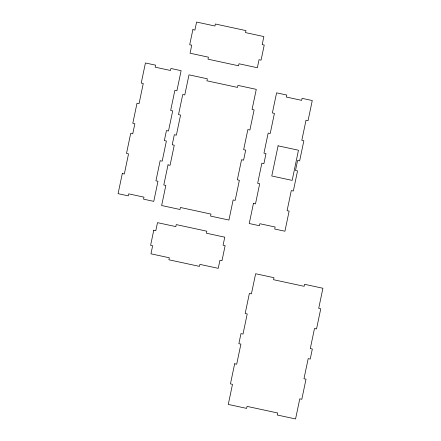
<?xml version="1.0" encoding="UTF-8"?>
<svg xmlns="http://www.w3.org/2000/svg" width="441" height="441" viewBox="0 0 441 441"><rect width="100%" height="100%" fill="white"/><g stroke="black" fill="none" stroke-linecap="round" stroke-linejoin="round"><path stroke-width="0.66" d="M122.295 173.556L118.083 193.665L128.281 195.865L128.7 193.853L143.992 197.155L143.573 199.167L153.766 201.366L157.977 181.257L155.938 180.816L160.144 160.711L162.183 161.152L166.389 141.048L164.35 140.607L166.455 130.553L168.495 130.994L172.701 110.889L170.661 110.448L174.868 90.339L176.907 90.78L181.113 70.676L170.921 68.476L170.502 70.483L155.21 67.186L155.629 65.174L145.436 62.975L141.225 83.079L143.264 83.52L139.058 103.629L137.019 103.188L132.813 123.293L134.852 123.734L132.747 133.788L130.707 133.347L126.501 153.451L128.54 153.892L124.334 173.997L122.295 173.556M192.866 29.652L189.707 44.734L191.747 45.169L190.065 53.212L208.417 57.176L207.998 59.188L238.581 65.786L239 63.774L257.351 67.738L259.032 59.695L261.072 60.13L264.231 45.054L262.191 44.613L263.872 36.57L245.521 32.612L245.946 30.6L215.357 24.001L214.938 26.008L196.587 22.05L194.905 30.093L192.866 29.652M153.76 230.257L150.607 245.334L152.647 245.775L150.96 253.818L169.311 257.776L168.892 259.788L199.475 266.386L199.9 264.38L218.251 268.337L219.932 260.295L221.972 260.736L225.125 245.654L223.085 245.218L224.772 237.175L206.421 233.212L206.84 231.2L176.257 224.601L175.832 226.613L157.487 222.65L155.8 230.693L153.76 230.257M168.015 164.873L163.809 184.983L165.849 185.418L161.643 205.528L179.994 209.486L180.413 207.479L210.996 214.078L210.578 216.09L228.929 220.048L233.135 199.944L235.174 200.379L239.38 180.275L237.341 179.834L241.547 159.73L243.586 160.171L245.692 150.116L243.653 149.675L247.859 129.571L249.898 130.012L254.104 109.903L252.07 109.467L256.276 89.358L237.925 85.4L237.506 87.406L206.917 80.808L207.342 78.796L188.991 74.838L184.785 94.942L182.745 94.506L178.533 114.61L180.573 115.051L176.367 135.155L174.327 134.714L172.227 144.769L174.261 145.21L170.055 165.314L168.015 164.873M253.448 203.422L249.237 223.526L259.435 225.726L259.854 223.719L275.145 227.016L274.726 229.028L284.919 231.227L289.131 211.123L287.091 210.682L291.297 190.578L293.337 191.014L297.543 170.91L295.503 170.469L297.609 160.419L299.648 160.855L303.855 140.751L301.815 140.31L306.021 120.206L308.061 120.647L312.272 100.537L302.074 98.337L301.655 100.35L286.363 97.048L286.782 95.041L276.59 92.836L272.378 112.946L274.418 113.387L270.212 133.491L268.172 133.05L263.966 153.159L266.006 153.595L263.9 163.65L261.86 163.209L257.654 183.318L259.694 183.754L255.488 203.863L253.448 203.422M278.084 145.828L271.772 175.987L292.163 180.386L298.474 150.227L278.084 145.828M234.656 363.775L230.45 383.885L232.49 384.326L228.278 404.43L246.629 408.388L247.054 406.382L277.637 412.98L277.218 414.992L295.564 418.95L299.775 398.846L301.815 399.281L306.021 379.177L303.981 378.736L308.187 358.632L310.227 359.073L312.333 349.018L310.293 348.577L314.499 328.473L316.539 328.914L320.745 308.805L318.705 308.369L322.917 288.26L304.566 284.302L304.141 286.314L273.558 279.71L273.982 277.698L255.631 273.74L251.42 293.844L249.38 293.408L245.174 313.512L247.214 313.953L243.008 334.058L240.968 333.617L238.862 343.671L240.902 344.112L236.696 364.216L234.656 363.775"/></g></svg>
